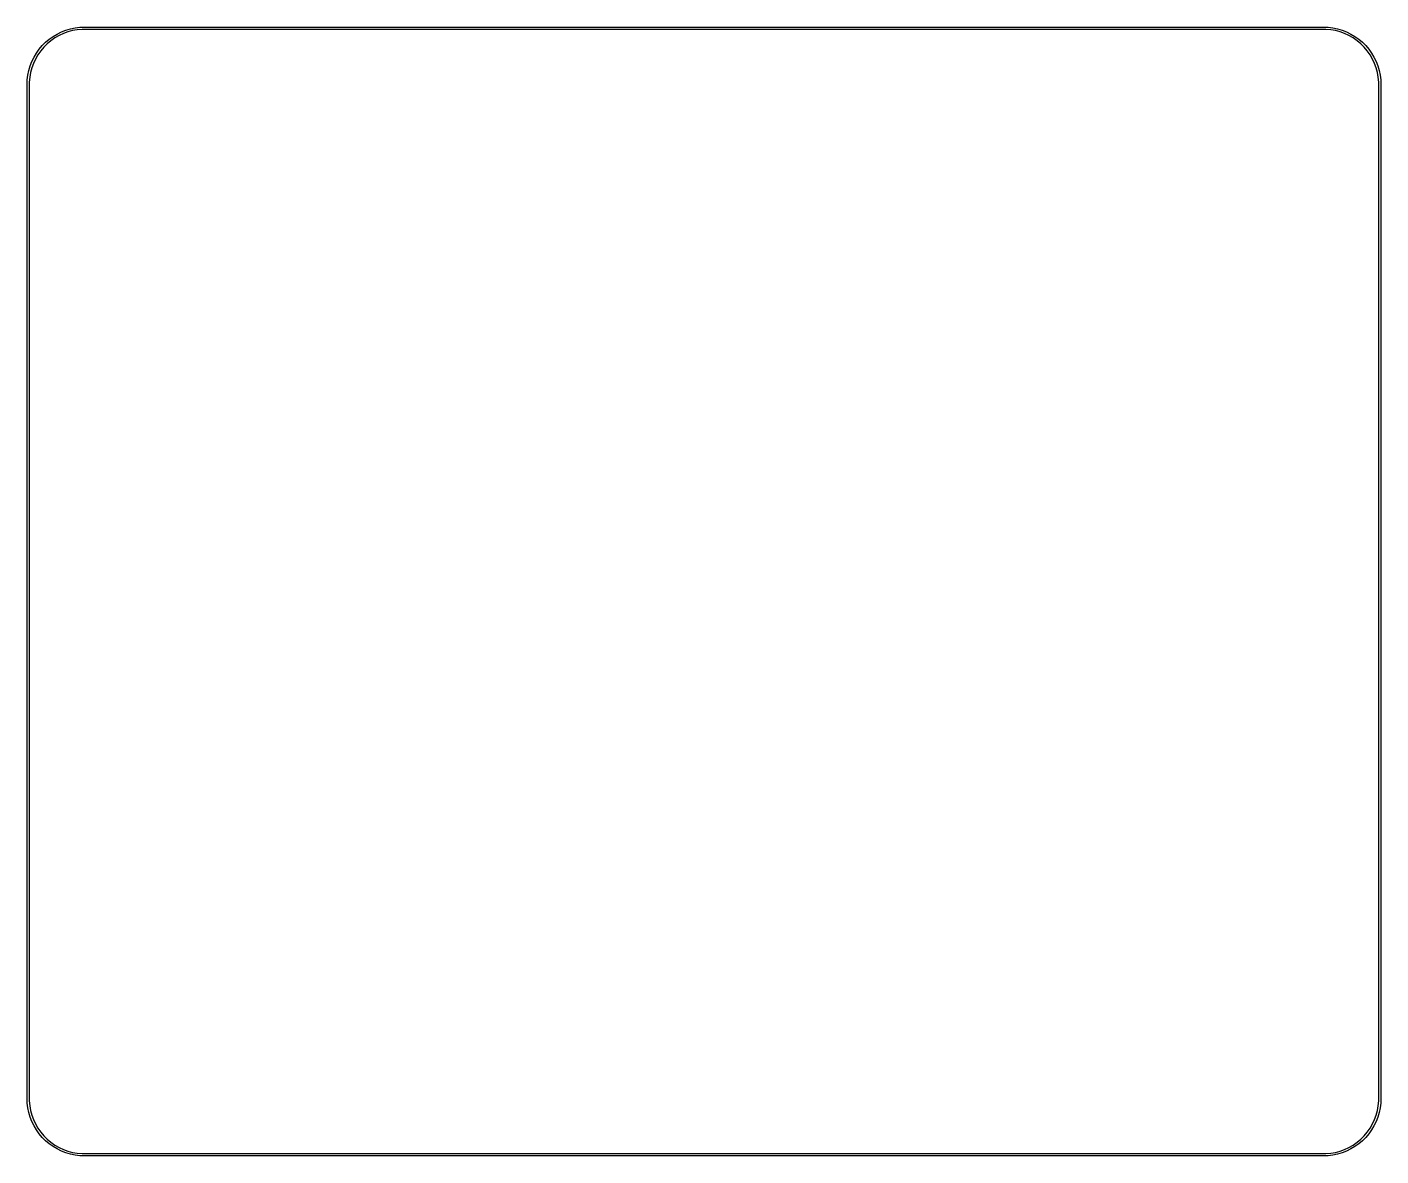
# Model space of a CAD drawing. Extents: x 104 to 224, y -154 to -54.
import ezdxf

# ---------------------------------------------------------------- set-up
doc = ezdxf.new("R2010")
doc.units = 0
doc.layers.add('BLACK', color=7, linetype='CONTINUOUS')

msp = doc.modelspace()

# ---------------------------------------------------------------- linework, layer by layer
at = {"layer": 'BLACK', "linetype": 'CONTINUOUS'}
for p, q in [((108.060568, -54.119557), (108.478845, -54.067419)), ((108.478845, -54.067419), (108.9, -54.05)), ((108.9, -54.05), (218.9, -54.05)), ((218.9, -54.05), (219.321155, -54.067419)), ((219.321155, -54.067419), (219.739432, -54.119557)), ((105.445864, -55.397808), (105.767515, -55.125383)), ((105.914227, -55.258865), (105.586454, -55.533899)), ((105.767515, -55.125383), (106.110564, -54.880451)), ((106.264724, -55.013445), (105.914227, -55.258865)), ((106.110564, -54.880451), (106.472668, -54.664684)), ((106.635276, -54.799506), (106.264724, -55.013445)), ((106.472668, -54.664684), (106.851353, -54.479556)), ((107.023065, -54.618678), (106.635276, -54.799506)), ((106.851353, -54.479556), (107.244033, -54.326332)), ((107.425138, -54.472335), (107.023065, -54.618678)), ((107.244033, -54.326332), (107.648024, -54.206059)), ((107.838436, -54.361592), (107.425138, -54.472335)), ((107.648024, -54.206059), (108.060568, -54.119557)), ((108.259812, -54.287292), (107.838436, -54.361592)), ((108.686061, -54.25), (108.259812, -54.287292)), ((108.9, -54.25), (108.686061, -54.25)), ((218.9, -54.25), (108.9, -54.25)), ((219.113939, -54.25), (218.9, -54.25)), ((219.540188, -54.287292), (219.113939, -54.25)), ((219.961564, -54.361592), (219.540188, -54.287292)), ((219.739432, -54.119557), (220.151976, -54.206059)), ((220.374862, -54.472335), (219.961564, -54.361592)), ((220.151976, -54.206059), (220.555967, -54.326332)), ((220.776935, -54.618678), (220.374862, -54.472335)), ((220.555967, -54.326332), (220.948647, -54.479556)), ((221.164724, -54.799506), (220.776935, -54.618678)), ((220.948647, -54.479556), (221.327332, -54.664684)), ((221.535276, -55.013445), (221.164724, -54.799506)), ((221.327332, -54.664684), (221.689436, -54.880451)), ((221.885773, -55.258865), (221.535276, -55.013445)), ((221.689436, -54.880451), (222.032485, -55.125383)), ((222.213546, -55.533899), (221.885773, -55.258865)), ((222.032485, -55.125383), (222.354136, -55.397808)), ((104.414684, -56.722668), (104.630451, -56.360564)), ((104.630451, -56.360564), (104.875383, -56.017515)), ((105.008865, -56.164227), (104.763445, -56.514724)), ((104.875383, -56.017515), (105.147808, -55.695864)), ((105.283899, -55.836454), (105.008865, -56.164227)), ((105.147808, -55.695864), (105.445864, -55.397808)), ((105.586454, -55.533899), (105.283899, -55.836454)), ((222.516101, -55.836454), (222.213546, -55.533899)), ((222.354136, -55.397808), (222.652192, -55.695864)), ((222.791135, -56.164227), (222.516101, -55.836454)), ((222.652192, -55.695864), (222.924617, -56.017515)), ((223.036555, -56.514724), (222.791135, -56.164227)), ((222.924617, -56.017515), (223.169549, -56.360564)), ((223.169549, -56.360564), (223.385316, -56.722668)), ((103.956059, -57.898024), (104.076332, -57.494033)), ((104.076332, -57.494033), (104.229556, -57.101353)), ((104.222335, -57.675138), (104.111592, -58.088436)), ((104.368678, -57.273065), (104.222335, -57.675138)), ((104.229556, -57.101353), (104.414684, -56.722668)), ((104.549506, -56.885276), (104.368678, -57.273065)), ((104.763445, -56.514724), (104.549506, -56.885276)), ((223.250494, -56.885276), (223.036555, -56.514724)), ((223.431322, -57.273065), (223.250494, -56.885276)), ((223.385316, -56.722668), (223.570444, -57.101353)), ((223.577665, -57.675138), (223.431322, -57.273065)), ((223.570444, -57.101353), (223.723668, -57.494033)), ((223.688408, -58.088436), (223.577665, -57.675138)), ((223.723668, -57.494033), (223.843941, -57.898024)), ((103.8, -59.15), (103.817419, -58.728845)), ((103.817419, -58.728845), (103.869557, -58.310568)), ((103.869557, -58.310568), (103.956059, -57.898024)), ((104.037292, -58.509812), (104, -58.936061)), ((104.111592, -58.088436), (104.037292, -58.509812)), ((223.762708, -58.509812), (223.688408, -58.088436)), ((223.8, -58.936061), (223.762708, -58.509812)), ((223.843941, -57.898024), (223.930443, -58.310568)), ((223.930443, -58.310568), (223.982581, -58.728845)), ((223.982581, -58.728845), (224, -59.15)), ((103.8, -149.15), (103.8, -59.15)), ((104, -58.936061), (104, -59.15)), ((104, -59.15), (104, -149.15)), ((223.8, -59.15), (223.8, -58.936061)), ((223.8, -149.15), (223.8, -59.15)), ((224, -59.15), (224, -149.15)), ((103.817419, -149.571155), (103.8, -149.15)), ((103.869557, -149.989432), (103.817419, -149.571155)), ((103.956059, -150.401976), (103.869557, -149.989432)), ((104, -149.15), (104, -149.363939)), ((104, -149.363939), (104.037292, -149.790188)), ((104.037292, -149.790188), (104.111592, -150.211564)), ((104.111592, -150.211564), (104.222335, -150.624862)), ((223.577665, -150.624862), (223.688408, -150.211564)), ((223.688408, -150.211564), (223.762708, -149.790188)), ((223.762708, -149.790188), (223.8, -149.363939)), ((223.8, -149.363939), (223.8, -149.15)), ((223.930443, -149.989432), (223.843941, -150.401976)), ((223.982581, -149.571155), (223.930443, -149.989432)), ((224, -149.15), (223.982581, -149.571155)), ((104.076332, -150.805967), (103.956059, -150.401976)), ((104.229556, -151.198647), (104.076332, -150.805967)), ((104.222335, -150.624862), (104.368678, -151.026935)), ((104.414684, -151.577332), (104.229556, -151.198647)), ((104.368678, -151.026935), (104.549506, -151.414724)), ((104.549506, -151.414724), (104.763445, -151.785276)), ((223.036555, -151.785276), (223.250494, -151.414724)), ((223.250494, -151.414724), (223.431322, -151.026935)), ((223.570444, -151.198647), (223.385316, -151.577332)), ((223.431322, -151.026935), (223.577665, -150.624862)), ((223.723668, -150.805967), (223.570444, -151.198647)), ((223.843941, -150.401976), (223.723668, -150.805967)), ((104.630451, -151.939436), (104.414684, -151.577332)), ((104.875383, -152.282485), (104.630451, -151.939436)), ((104.763445, -151.785276), (105.008865, -152.135773)), ((105.147808, -152.604136), (104.875383, -152.282485)), ((105.008865, -152.135773), (105.283899, -152.463546)), ((105.445864, -152.902192), (105.147808, -152.604136)), ((105.283899, -152.463546), (105.586454, -152.766101)), ((222.213546, -152.766101), (222.516101, -152.463546)), ((222.652192, -152.604136), (222.354136, -152.902192)), ((222.516101, -152.463546), (222.791135, -152.135773)), ((222.924617, -152.282485), (222.652192, -152.604136)), ((222.791135, -152.135773), (223.036555, -151.785276)), ((223.169549, -151.939436), (222.924617, -152.282485)), ((223.385316, -151.577332), (223.169549, -151.939436)), ((105.767515, -153.174617), (105.445864, -152.902192)), ((105.586454, -152.766101), (105.914227, -153.041135)), ((106.110564, -153.419549), (105.767515, -153.174617)), ((105.914227, -153.041135), (106.264724, -153.286555)), ((106.472668, -153.635316), (106.110564, -153.419549)), ((106.264724, -153.286555), (106.635276, -153.500494)), ((106.851353, -153.820444), (106.472668, -153.635316)), ((106.635276, -153.500494), (107.023065, -153.681322)), ((107.244033, -153.973668), (106.851353, -153.820444)), ((107.023065, -153.681322), (107.425138, -153.827665)), ((107.425138, -153.827665), (107.838436, -153.938408)), ((219.961564, -153.938408), (220.374862, -153.827665)), ((220.374862, -153.827665), (220.776935, -153.681322)), ((220.948647, -153.820444), (220.555967, -153.973668)), ((220.776935, -153.681322), (221.164724, -153.500494)), ((221.327332, -153.635316), (220.948647, -153.820444)), ((221.164724, -153.500494), (221.535276, -153.286555)), ((221.689436, -153.419549), (221.327332, -153.635316)), ((221.535276, -153.286555), (221.885773, -153.041135)), ((222.032485, -153.174617), (221.689436, -153.419549)), ((221.885773, -153.041135), (222.213546, -152.766101)), ((222.354136, -152.902192), (222.032485, -153.174617)), ((107.648024, -154.093941), (107.244033, -153.973668)), ((108.060568, -154.180443), (107.648024, -154.093941)), ((107.838436, -153.938408), (108.259812, -154.012708)), ((108.478845, -154.232581), (108.060568, -154.180443)), ((108.259812, -154.012708), (108.686061, -154.05)), ((108.9, -154.25), (108.478845, -154.232581)), ((108.686061, -154.05), (108.9, -154.05)), ((108.9, -154.05), (218.9, -154.05)), ((218.9, -154.25), (108.9, -154.25)), ((218.9, -154.05), (219.113939, -154.05)), ((219.321155, -154.232581), (218.9, -154.25)), ((219.113939, -154.05), (219.540188, -154.012708)), ((219.739432, -154.180443), (219.321155, -154.232581)), ((219.540188, -154.012708), (219.961564, -153.938408)), ((220.151976, -154.093941), (219.739432, -154.180443)), ((220.555967, -153.973668), (220.151976, -154.093941))]:
    msp.add_line(p, q, dxfattribs=at)

doc.saveas('drawing.dxf')
